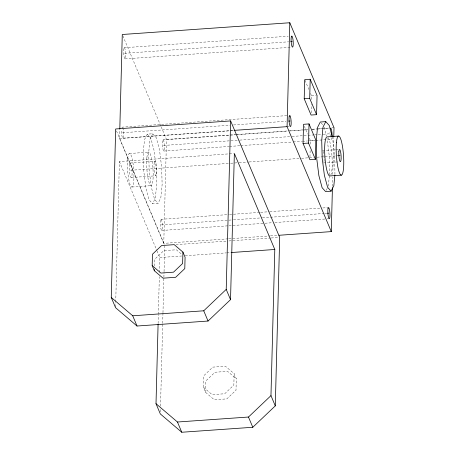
<?xml version="1.0" encoding="UTF-8"?>
<svg xmlns="http://www.w3.org/2000/svg" width="455" height="455" viewBox="0 0 455 455"><rect width="100%" height="100%" fill="white"/><g stroke="black" fill="none" stroke-linecap="round" stroke-linejoin="round"><path stroke-width="0.34" stroke-dasharray="2.27 1.71" d="M228.086 238.847L163.766 243.357L119.551 138.405L119.773 129.92M115.593 306.994L115.701 302.734M115.724 302.023L119.398 161.553L228.717 153.887M154.461 266.05L154.637 259.344L163.766 250.66L176.375 249.778L182.011 254.59M158.107 323.522L158.334 315.008M158.351 314.303L159.335 276.697M159.449 272.443L159.836 257.541L157.089 251.012M163.766 243.357L166.484 139.446L161.269 127.059M160.382 411.809L160.456 408.977M160.53 406.144L162.68 324.023M162.697 323.317L162.958 313.404M162.975 312.699L163.885 278.005M163.902 277.3L164.033 272.346M164.05 271.635L164.716 246.149M203.402 387.216L203.698 375.813L212.826 367.128L225.441 366.247L234.149 373.68L236.304 378.799L236.003 390.197L226.874 398.887L214.265 399.769L205.558 392.335L203.402 387.216L212.11 394.65L224.719 393.763L233.847 385.078L234.149 373.68M205.558 392.335L205.853 380.932L214.987 372.247L227.597 371.365L236.304 378.799M309.969 156.89L310.156 149.797M310.304 144.121L310.395 140.578L309.298 137.973M311.123 112.92L311.345 104.405M311.476 99.44L311.567 95.897L310.469 93.292M332.474 186.374L332.713 177.183M332.787 174.356L333.748 137.598M328.356 186.078L329.386 175.55M329.454 174.851L329.164 155.138L327.003 137.973M334.948 174.464L334.658 154.751L332.491 137.586M147.266 134.145L144.508 139.634L143.2 152.965L143.7 170.574L145.862 187.739L149.115 199.864L152.584 203.692L158.073 203.305L160.831 197.823L162.134 184.491L161.639 166.883L159.477 149.712L156.224 137.592L152.755 133.759L147.266 134.145L150.736 137.979L153.983 150.099L156.15 167.264L156.645 184.872L155.337 198.209L152.584 203.692M152.755 133.759L150.002 139.247L148.694 152.579L149.189 170.187L151.356 187.352L154.603 199.478L158.073 203.305M326.212 190.344L327.742 187.295M124.221 47.724L288.208 36.229M124.647 53.303L288.635 41.809M125.074 58.883L291.183 47.24M311.567 95.897L316.373 95.556M286.832 115.615L122.139 127.161A5.596 1.018 86 0 0 121.695 128.037M122.566 132.741L230.008 125.205M233.54 124.96L285.848 121.292M119.551 138.405L234.063 130.375M122.992 138.32L233.967 130.54M287.685 126.774L289.101 126.672M166.484 139.446L236.463 134.538M237.169 134.487L308.564 129.482M312.096 129.237L317.749 128.839M318.46 128.793L329.062 128.048M331.888 127.849L334.01 127.701M163.038 139.878L235.138 134.822M235.844 134.771L287.446 131.154M290.273 130.96L302.285 130.113M302.996 130.067L307.944 129.721M312.181 129.419L316.424 129.123M317.129 129.072L328.442 128.282M163.464 145.458L239.097 140.157M239.802 140.106L291.405 136.489M292.11 136.437L314.024 134.902M314.729 134.851L317.556 134.652M318.267 134.606L322.504 134.305M323.215 134.259L330.99 133.713M310.395 140.578L315.201 140.242M129.419 153.517L148.643 152.169M163.891 151.037L228.922 146.476M229.627 146.425L240.229 145.685M240.94 145.634L292.537 142.017M293.248 141.966L301.728 141.374M302.433 141.323L307.381 140.976M308.086 140.925L315.156 140.43M315.867 140.385L331.416 139.293M229.422 153.841L233.654 153.545M130.147 163.015L154.859 161.28M322.47 150.656L335.409 149.746M336.091 149.701L338.133 149.553M130.699 170.267L229.968 163.311M230.679 163.26L238.471 162.714M239.176 162.662L248.385 162.02M249.095 161.969L300.806 158.34M301.511 158.294L313.558 157.447M317.095 157.202L338.611 155.695M323.408 162.93L339.072 161.832M131.256 177.518L155.968 175.789M131.978 187.016L151.202 185.668M160.956 219.31L228.814 214.555M229.525 214.504L259.919 212.371M260.624 212.326L269.104 211.729M269.815 211.677L320.001 208.162M322.828 207.963L328.482 207.565M161.383 224.889L232.778 219.884M233.483 219.833L261.756 217.854M262.467 217.803L323.96 213.492M324.665 213.446L326.787 213.293M161.809 230.469L228.256 225.811M228.962 225.76L264.304 223.286M265.009 223.234L272.079 222.74M274.905 222.54L326.508 218.923M327.213 218.872L329.335 218.724M228.797 238.795L269.792 235.923M270.498 235.872L277.567 235.377M176.022 244.654L226.095 241.139M228.916 240.945L270.526 238.028M271.231 237.976L278.989 237.43M159.836 257.541L181.699 256.011M185.225 255.761L226.135 252.895M226.84 252.849L230.367 252.599M321.15 122.975L322.879 124.892M304.986 80.273L308.826 89.385M304.367 126.257L307.654 134.066M122.822 35.797L160.996 126.405M116.497 130.938L164.46 244.79M119.398 161.553L156.81 250.358M324.108 127.195L326.457 135.948M122.696 127.775A5.596 1.018 86 0 1 123.641 135.3A5.596 1.018 86 0 1 122.435 137.7A5.596 1.018 86 0 1 121.485 130.181M331.996 137.473A5.596 1.018 86 0 1 330.495 137.495M330.336 136.733A5.596 1.018 86 0 1 329.915 132.524M323.084 151.327A6.16 1.115 86 0 1 323.659 153.471M323.937 155.434A6.16 1.115 86 0 1 323.676 162.645M328.226 137.734A19.593 3.555 86 0 1 331.991 156.327A19.593 3.555 86 0 1 330.779 175.027M123.777 48.605A5.596 1.018 86 0 0 124.516 58.268A5.596 1.018 86 0 0 125.643 53.042A5.596 1.018 86 0 0 123.777 48.605M162.594 140.754A5.596 1.018 86 0 0 163.334 150.423A5.596 1.018 86 0 0 164.465 145.19A5.596 1.018 86 0 0 162.594 140.754M160.518 220.192A5.596 1.018 86 0 0 161.252 229.855A5.596 1.018 86 0 0 162.384 224.622A5.596 1.018 86 0 0 160.518 220.192M146.897 157.64A16.812 3.049 86 0 0 150.383 185.304A16.812 3.049 86 0 0 152.488 163.817A16.812 3.049 86 0 0 146.897 157.64M127.673 158.988A16.812 3.049 86 0 0 131.159 186.652A16.812 3.049 86 0 0 133.264 165.159A16.812 3.049 86 0 0 127.673 158.988M129.567 164.158A7.28 1.319 86 0 0 130.528 176.722A7.28 1.319 86 0 0 131.995 169.92A7.28 1.319 86 0 0 129.567 164.158M154.285 162.424A7.28 1.319 86 0 0 155.246 174.987A7.28 1.319 86 0 0 156.713 168.191A7.28 1.319 86 0 0 154.285 162.424"/><path stroke-width="0.68" d="M275.286 405.871L270.97 395.634L274.797 249.482L234.359 153.494L230.531 299.64L208.043 321.042L137.023 326.019L115.576 307.699L111.259 297.462L115.672 128.97L230.634 120.916L279.694 237.385L275.286 405.871L252.792 427.273L181.773 432.25L160.325 413.931L156.008 403.693L158.09 324.233M119.796 129.214L122.276 34.495L289.795 22.75L334.01 127.701L333.771 136.892M152.18 265.623L152.482 254.226L161.61 245.541L174.219 244.654L182.927 252.093L185.083 257.212L184.787 268.609L175.653 277.294L163.044 278.181L154.336 270.742L152.18 265.623L160.888 273.063L173.497 272.175L182.626 263.49L182.927 252.093M154.336 270.742L154.37 269.406M230.531 299.64L226.22 289.403L230.634 120.916M278.983 235.275L331.286 231.612L287.077 126.661L289.795 22.75M303.041 143.456L303.542 124.306L309.036 123.919L315.889 140.191L315.389 159.341L309.895 159.728L303.041 143.456L308.53 143.069L315.389 159.341M304.207 98.769L304.714 79.625L310.202 79.238L317.061 95.51L316.561 114.66L311.066 115.047L304.207 98.769L309.701 98.388L316.561 114.66M308.53 143.069L309.036 123.919M309.701 98.388L310.202 79.238M331.286 231.612L332.434 187.784M334.88 175.169L333.845 185.691L331.092 191.18L325.598 191.566L322.129 187.733L318.875 175.613L316.714 158.448L316.219 140.84L317.522 127.502L320.28 122.02L325.774 121.633L329.244 125.466L332.315 136.915M325.774 121.633L323.016 127.116L321.713 140.453L322.208 158.061L324.37 175.226L327.623 187.346L331.092 191.18M111.259 297.462L132.712 315.781L203.732 310.799L226.22 289.403M156.008 403.693L177.461 422.012L248.481 417.03L270.97 395.634M290.756 41.661L292.167 41.559M288.675 121.093L290.091 120.996M234.063 130.375L287.077 126.661M338.474 136.068L326.94 136.875A19.593 3.555 86 0 0 324.938 157.333A19.593 3.555 86 0 0 329.926 175.931L341.46 175.124M338.611 155.695L339.965 155.599M327.492 213.247L328.908 213.145M231.072 252.548L274.797 249.482M203.732 310.799L208.043 321.042M248.481 417.03L252.792 427.273M132.712 315.781L137.023 326.019M177.461 422.012L181.773 432.25M330.12 129.015A5.596 1.018 86 0 1 331.394 129.578A5.596 1.018 86 0 1 332.065 136.272M291.302 36.861A5.596 1.018 86 0 0 292.036 46.524A5.596 1.018 86 0 0 293.168 41.297A5.596 1.018 86 0 0 291.302 36.861M289.221 116.298A5.596 1.018 86 0 0 289.96 125.961A5.596 1.018 86 0 0 291.086 120.729A5.596 1.018 86 0 0 289.221 116.298M328.038 208.447A5.596 1.018 86 0 0 328.777 218.11A5.596 1.018 86 0 0 329.909 212.883A5.596 1.018 86 0 0 328.038 208.447M338.856 151.464A6.16 1.115 86 0 0 340.135 161.599A6.16 1.115 86 0 0 340.903 153.727A6.16 1.115 86 0 0 338.856 151.464M336.438 142.443A19.593 3.555 86 0 0 340.505 174.703A19.593 3.555 86 0 0 342.956 149.644A19.593 3.555 86 0 0 336.438 142.443"/></g></svg>
